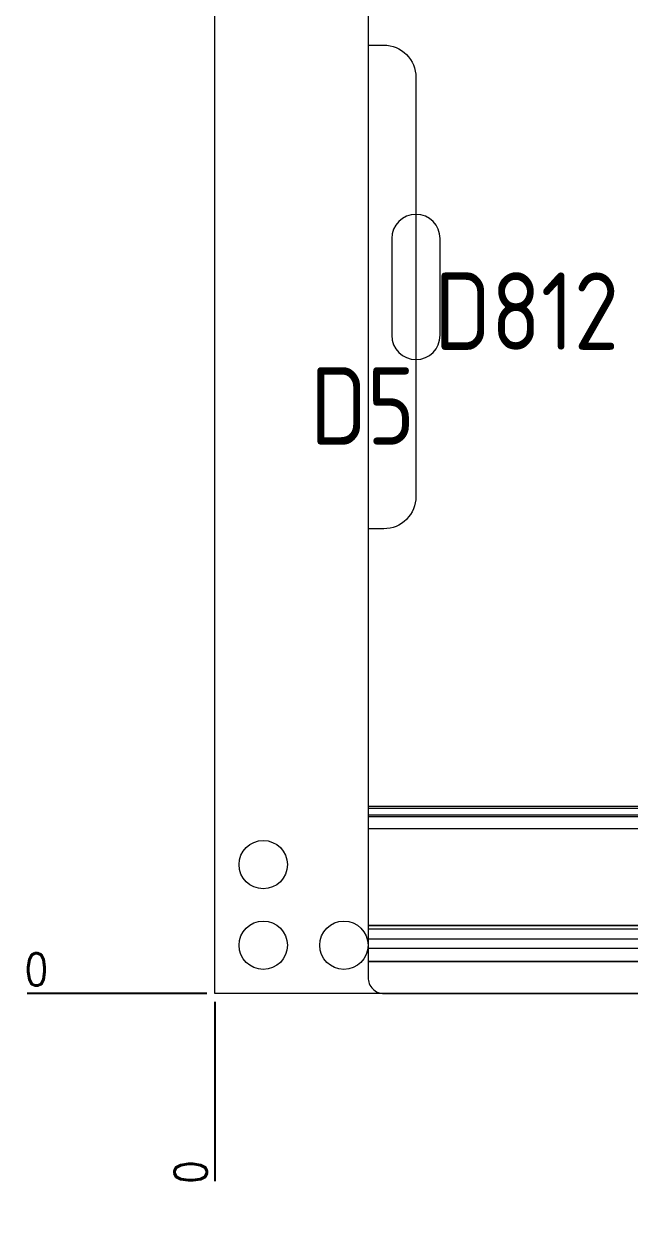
# Model space of a CAD drawing. Header units: millimetres. Extents: x 123150 to 123564, y 643 to 923.
# Drawn here: x 123290 to 123327.6, y 774.4 to 849.3 of the extents above; entities that cross this region are included whole.
import ezdxf
from ezdxf.enums import TextEntityAlignment as Align

# ---------------------------------------------------------------- set-up
doc = ezdxf.new("R2010")
doc.units = ezdxf.units.MM
doc.linetypes.add('DASHED', pattern=[0])
doc.linetypes.add('HIDDEN', pattern=[0])
for name, color, linetype in [('DIE_P', 2, 'Continuous'), ('DIM', 4, 'Continuous'), ('PRESS', 3, 'Continuous'), ('TEXT', 4, 'Continuous')]:
    doc.layers.add(name, color=color, linetype=linetype)
doc.styles.add('gbenor', font='gbenor.shx', dxfattribs={"bigfont": 'gbcbig.shx'})
doc.styles.get("Standard").update_dxf_attribs({"font": 'txt.shx', "width": 0.85, "bigfont": 'ctxt.shx'})
doc.dimstyles.new('T-2-WX', dxfattribs={"dimtxt": 2, "dimasz": 2, "dimexe": 0.5, "dimexo": 0.5, "dimgap": 0.5, "dimtad": 1, "dimtxsty": 'Standard', "dimblk": 'OPEN30', "dimcen": 0, "dimazin": 3, "dimtfac": 1, "dimtmove": 0, "dimatfit": 3, "dimldrblk": 'OPEN30', "dimlwd": -1, "dimlwe": -1})

# ---------------------------------------------------------------- blocks, each defined once
blk = doc.blocks.new('*u7581')
at = {"layer": 'DIE_P', "color": 155, "linetype": 'Continuous', "lineweight": 13}
for p, q in [((-51.204, 0), (-19.407, 0)), ((-19.407, -0.538), (-51.204, -0.538)), ((-51.204, -7.29), (-19.407, -7.29)), ((-51.204, -9.51), (-19.237, -9.51))]:
    blk.add_line(p, q, dxfattribs=at)
at = {"layer": 'DIE_P', "color": 2, "linetype": 'Continuous', "lineweight": 13}
blk.add_line((-19.407, -7.51), (-51.204, -7.51), dxfattribs=at)
blk = doc.blocks.new('*D7586')
at = {"layer": 'Defpoints', "color": 0}
for p in [(123301.823, 789.224), (123403.823, 789.224), (123413.823, 789.224)]:
    blk.add_point(p, dxfattribs=at)
at = {"layer": 'DIM', "color": 0}
blk.add_line((123404.323, 789.224), (123415.457, 789.224), dxfattribs=at)
at = {"layer": 'DIM', "color": 0, "lineweight": 5, "insert": (123414.89, 790.724), "char_height": 2, "attachment_point": 5}
blk.add_mtext('0', dxfattribs=at)
blk = doc.blocks.new('_Open30')
blk = doc.blocks.new('*D7587')
at = {"layer": 'Defpoints', "color": 0}
for p in [(123352.823, 821.222), (123413.823, 821.222), (123301.823, 789.224)]:
    blk.add_point(p, dxfattribs=at)
at = {"layer": 'DIM', "color": 0}
for p, q in [((123353.323, 821.222), (123405.823, 821.222)), ((123405.823, 821.222), (123409.823, 821.222)), ((123409.823, 821.222), (123417.076, 821.222))]:
    blk.add_line(p, q, dxfattribs=at)
at = {"layer": 'DIM', "color": 0, "lineweight": 5, "insert": (123415.699, 822.722), "char_height": 2, "attachment_point": 5}
blk.add_mtext('32', dxfattribs=at)
blk = doc.blocks.new('*D7588')
at = {"layer": 'Defpoints', "color": 0}
for p in [(123352.823, 863.222), (123413.823, 863.222), (123301.823, 789.224)]:
    blk.add_point(p, dxfattribs=at)
at = {"layer": 'DIM', "color": 0}
for p, q in [((123353.323, 863.222), (123405.823, 863.222)), ((123405.823, 863.222), (123409.823, 863.222)), ((123409.823, 863.222), (123417.157, 863.222))]:
    blk.add_line(p, q, dxfattribs=at)
at = {"layer": 'DIM', "color": 0, "lineweight": 5, "insert": (123415.74, 864.722), "char_height": 2, "attachment_point": 5}
blk.add_mtext('74', dxfattribs=at)
blk = doc.blocks.new('*D7589')
at = {"layer": 'Defpoints', "color": 0}
for p in [(123403.823, 889.224), (123413.823, 889.224), (123301.823, 789.224)]:
    blk.add_point(p, dxfattribs=at)
at = {"layer": 'DIM', "color": 0}
blk.add_line((123404.323, 889.224), (123418.452, 889.224), dxfattribs=at)
at = {"layer": 'DIM', "color": 0, "lineweight": 5, "insert": (123416.388, 890.724), "char_height": 2, "attachment_point": 5}
blk.add_mtext('100', dxfattribs=at)
blk = doc.blocks.new('*D7590')
at = {"layer": 'Defpoints', "color": 0}
for p in [(123291.823, 789.224), (123301.823, 789.224), (123301.823, 789.224)]:
    blk.add_point(p, dxfattribs=at)
at = {"layer": 'DIM', "color": 0}
blk.add_line((123301.323, 789.224), (123290.19, 789.224), dxfattribs=at)
at = {"layer": 'DIM', "color": 0, "lineweight": 5, "insert": (123290.757, 790.724), "char_height": 2, "attachment_point": 5}
blk.add_mtext('0', dxfattribs=at)
blk = doc.blocks.new('*D7591')
at = {"layer": 'Defpoints', "color": 0}
for p in [(123301.823, 789.224), (123403.823, 789.224), (123403.823, 779.224)]:
    blk.add_point(p, dxfattribs=at)
at = {"layer": 'DIM', "color": 0}
blk.add_line((123403.823, 788.724), (123403.823, 774.595), dxfattribs=at)
at = {"layer": 'DIM', "color": 0, "lineweight": 5, "insert": (123402.323, 776.66), "char_height": 2, "attachment_point": 5, "rotation": 90}
blk.add_mtext('102', dxfattribs=at)
blk = doc.blocks.new('*D7592')
at = {"layer": 'Defpoints', "color": 0}
for p in [(123352.823, 821.222), (123301.823, 789.224), (123352.823, 779.224)]:
    blk.add_point(p, dxfattribs=at)
at = {"layer": 'DIM', "color": 0}
blk.add_line((123352.823, 820.722), (123352.823, 776.457), dxfattribs=at)
at = {"layer": 'DIM', "color": 0, "lineweight": 5, "insert": (123351.323, 777.591), "char_height": 2, "attachment_point": 5, "rotation": 90}
blk.add_mtext('51', dxfattribs=at)
blk = doc.blocks.new('*D7593')
at = {"layer": 'Defpoints', "color": 0}
for p in [(123301.823, 789.224), (123301.823, 789.224), (123301.823, 779.224)]:
    blk.add_point(p, dxfattribs=at)
at = {"layer": 'DIM', "color": 0}
blk.add_line((123301.823, 788.724), (123301.823, 777.591), dxfattribs=at)
at = {"layer": 'DIM', "color": 0, "lineweight": 5, "insert": (123300.323, 778.157), "char_height": 2, "attachment_point": 5, "rotation": 90}
blk.add_mtext('0', dxfattribs=at)
blk = doc.blocks.new('*D7594')
at = {"layer": 'Defpoints', "color": 0}
for p in [(123403.823, 899.224), (123403.823, 889.224), (123301.823, 789.224)]:
    blk.add_point(p, dxfattribs=at)
at = {"layer": 'DIM', "color": 0}
blk.add_line((123403.823, 889.724), (123403.823, 903.853), dxfattribs=at)
at = {"layer": 'DIM', "color": 0, "lineweight": 5, "insert": (123402.323, 901.788), "char_height": 2, "attachment_point": 5, "rotation": 90}
blk.add_mtext('102', dxfattribs=at)
blk = doc.blocks.new('*D7595')
at = {"layer": 'Defpoints', "color": 0}
for p in [(123352.823, 899.224), (123352.823, 863.222), (123301.823, 789.224)]:
    blk.add_point(p, dxfattribs=at)
at = {"layer": 'DIM', "color": 0}
blk.add_line((123352.823, 863.722), (123352.823, 901.991), dxfattribs=at)
at = {"layer": 'DIM', "color": 0, "lineweight": 5, "insert": (123351.323, 900.857), "char_height": 2, "attachment_point": 5, "rotation": 90}
blk.add_mtext('51', dxfattribs=at)

msp = doc.modelspace()

# ---------------------------------------------------------------- linework, layer by layer
at = {"layer": 'DIE_P', "lineweight": 5}
for p, q in [((123311.323, 800.854), (123343.12, 800.854)), ((123311.323, 800.854), (123343.12, 800.854)), ((123343.12, 800.289), (123311.323, 800.289)), ((123343.12, 799.44), (123311.323, 799.44)), ((123311.323, 793.46), (123343.12, 793.46)), ((123343.289, 793.226), (123311.323, 793.226)), ((123311.323, 792.612), (123343.12, 792.612)), ((123343.289, 792.026), (123311.323, 792.026)), ((123343.289, 791.226), (123311.323, 791.226)), ((123343.289, 791.226), (123311.323, 791.226))]:
    msp.add_line(p, q, dxfattribs=at)
at = {"layer": 'DIE_P', "color": 1, "linetype": 'Continuous', "lineweight": 5}
msp.add_lwpolyline([(123312.323, 789.226), (123393.323, 789.226, 0.414214), (123394.323, 790.226), (123394.323, 877.722, -0.414214), (123395.823, 879.222), (123399.323, 879.222, 0.414214), (123400.823, 880.722), (123400.823, 887.722, 0.414214), (123399.323, 889.222), (123306.323, 889.222, 0.414214), (123304.823, 887.722), (123304.823, 880.722, 0.414214), (123306.323, 879.222), (123309.823, 879.222, -0.414214), (123311.323, 877.722), (123311.323, 790.226, 0.414214)], format="xyb", close=True, dxfattribs=at)
at = {"layer": 'DIE_P', "color": 6, "linetype": 'Continuous', "lineweight": 5}
msp.add_lwpolyline([(123311.323, 848.052), (123312.293, 848.052, -0.414214), (123314.293, 846.052), (123314.293, 820.052, -0.414214), (123312.293, 818.052), (123311.323, 818.052)], format="xyb", dxfattribs=at)
at = {"layer": 'DIE_P', "color": 3, "linetype": 'DASHED', "lineweight": 5, "ltscale": 0.5}
msp.add_lwpolyline([(123315.793, 830.052), (123315.793, 836.052, 1), (123312.793, 836.052), (123312.793, 830.052, 1)], format="xyb", close=True, dxfattribs=at)
at = {"layer": 'PRESS', "color": 8, "linetype": 'HIDDEN', "lineweight": 5}
msp.add_lwpolyline([(123301.823, 789.224), (123301.823, 889.224), (123403.823, 889.224), (123403.823, 789.224)], close=True, dxfattribs=at)
at = {"layer": 'TEXT', "color": 4, "lineweight": 5}
for centre in [(123304.823, 797.224), (123304.823, 792.224), (123309.823, 792.224)]:
    msp.add_circle(centre, 1.5, dxfattribs=at)

# ---------------------------------------------------------------- block references
at = {"layer": 'PRESS', "color": 4, "lineweight": 5}
msp.add_blockref('*u7581', (123362.527, 800.736), dxfattribs=at)

# ---------------------------------------------------------------- texts
at = {"layer": 'TEXT', "color": 6, "lineweight": 5, "style": 'gbenor'}
for s, p in [('D812', (123321.154, 831.551)), ('D5', (123310.986, 825.674))]:
    msp.add_text(s, height=4.8, dxfattribs=at).set_placement(p, align=Align.MIDDLE_CENTER)

# ---------------------------------------------------------------- dimensions: what is measured, and where the dimension line sits
at = {"layer": 'DIM', "color": 4, "lineweight": 5}
for feature_location, offset, dtype, origin, picture, middle in [((123403.823, 889.224), (0, 10), 1, (123301.823, 789.224), '*D7594', (123402.323, 901.788)), ((123352.823, 863.222), (0, 36.002), 1, (123301.823, 789.224), '*D7595', (123351.323, 900.857)), ((123403.823, 889.224), (10, 0), 0, (123301.823, 789.224), '*D7589', (123416.388, 890.724)), ((123352.823, 863.222), (61, 0), 0, (123301.823, 789.224), '*D7588', (123415.74, 864.722)), ((123352.823, 821.222), (61, 0), 0, (123301.823, 789.224), '*D7587', (123415.699, 822.722)), ((123352.823, 821.222), (0, -41.998), 1, (123301.823, 789.224), '*D7592', (123351.323, 777.591)), ((123301.823232898, 789.224043014), (-10, 0), 0, (123301.823232898, 789.224043014), '*D7590', (123290.756566232, 790.724043014)), ((123403.823232898, 789.224043014), (10, 0), 0, (123301.823232898, 789.224043014), '*D7586', (123414.889899565, 790.724043014)), ((123301.823232898, 789.224043014), (0, -10), 1, (123301.823232898, 789.224043014), '*D7593', (123300.323232898, 778.157376347)), ((123403.823, 789.224), (0, -10), 1, (123301.823, 789.224), '*D7591', (123402.323, 776.66))]:
    dim = msp.add_ordinate_dim(feature_location=feature_location, offset=offset, dtype=dtype, origin=origin, dimstyle='T-2-WX', dxfattribs=at)
    dim.commit()
    dim.dimension.update_dxf_attribs({"geometry": picture, "text_midpoint": middle})

doc.saveas('drawing.dxf')
